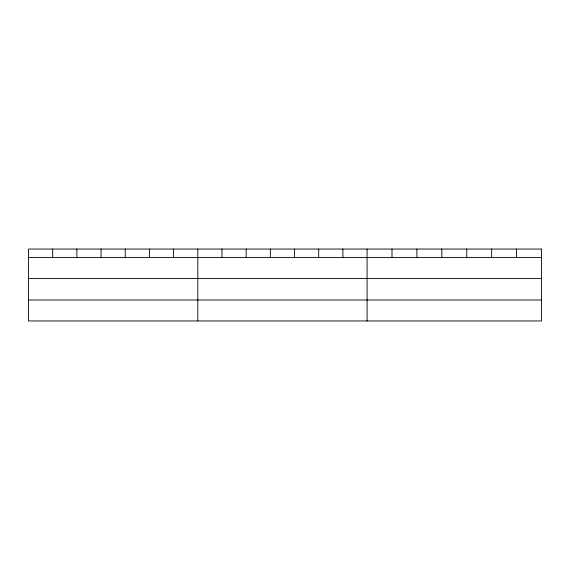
<?xml version="1.0" encoding="UTF-8"?>
<svg xmlns="http://www.w3.org/2000/svg" width="570" height="570" viewBox="0 0 570 570"><rect width="100%" height="100%" fill="white"/><g stroke="black" fill="none" stroke-linecap="round" stroke-linejoin="round"><path stroke-width="0.85" d="M28.5 257.462L541.5 257.462M28.5 278.416L541.5 278.416M28.5 299.998L541.5 299.998M516.584 249.047L516.584 257.462M491.668 249.047L491.668 257.462M466.752 249.047L466.752 257.462M441.828 249.047L441.828 257.462M416.912 249.047L416.912 257.462M391.996 249.047L391.996 257.462M367.08 249.047L367.08 320.953M342.898 249.047L342.898 257.462M318.708 249.047L318.708 257.462M294.526 249.047L294.526 257.462M270.344 249.047L270.344 257.462M246.162 249.047L246.162 257.462M221.972 249.047L221.972 257.462M197.79 249.047L197.79 320.953M173.608 249.047L173.608 257.462M149.418 249.047L149.418 257.462M125.236 249.047L125.236 257.462M101.054 249.047L101.054 257.462M76.872 249.047L76.872 257.462M52.682 249.047L52.682 257.462M541.5 249.047L28.5 249.047L28.5 320.953L541.5 320.953L541.5 249.047"/></g></svg>
